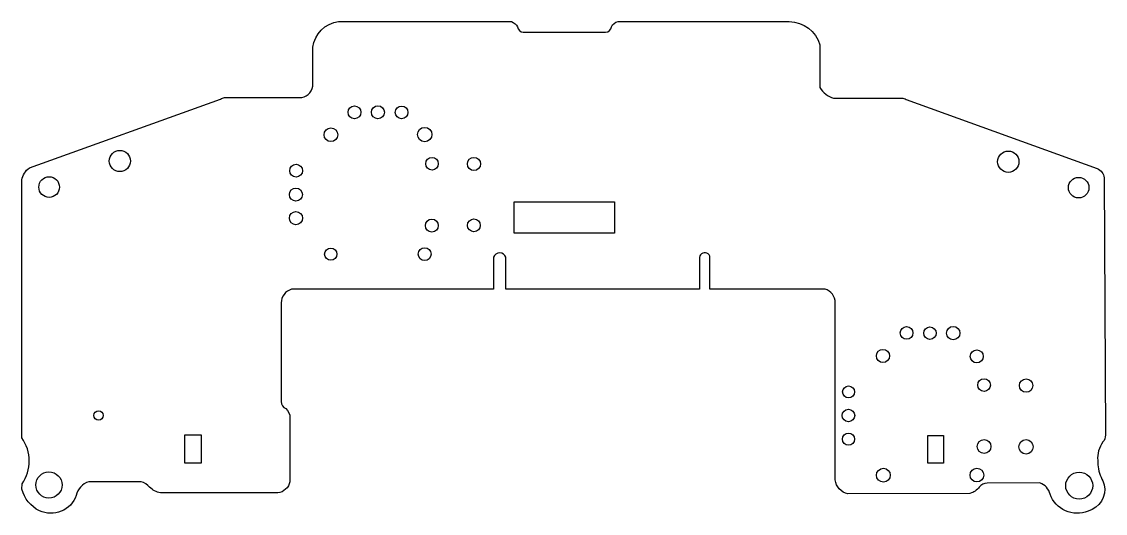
# Model space of a CAD drawing. Header units: millimetres. Extents: x -48 to 68, y -25 to 28.
import ezdxf

# ---------------------------------------------------------------- set-up
doc = ezdxf.new("R2010")
doc.units = ezdxf.units.MM
doc.layers.get('0').update_dxf_attribs({"linetype": 'CONTINUOUS'})

msp = doc.modelspace()

# ---------------------------------------------------------------- linework, layer by layer
msp.add_lwpolyline([(67.2, -19.11, 0.112779), (67.55, -20.91, -0.002789), (67.9, -21.71, -0.392577), (66.16, -24.53, -0.429915), (62.12, -22.73, 0.247872), (61.02, -21.52), (55.4, -21.55, 0.231648), (54.55, -21.97, -0.160544), (53.56, -22.64), (40.51, -22.7, -0.313643), (39.18, -21.19), (39.18, -2.28, 0.338533), (38.08, -0.84), (25.79, -0.84), (25.79, 2.39, 1.039999), (24.69, 2.56), (24.69, -0.84), (4, -0.84), (4, 2.57, 0.736378), (2.7, 2.57), (2.7, -0.84), (-18.88, -0.84, 0.332693), (-19.98, -2.31), (-19.98, -12.83, 0.292984), (-19.49, -13.59, -0.216606), (-19.05, -14.56), (-19.05, -21.39, -0.317143), (-20.35, -22.59), (-32.87, -22.59, -0.151913), (-34.03, -21.98, 0.169347), (-34.93, -21.39), (-40.54, -21.39, 0.261842), (-41.87, -22.87, -0.443633), (-45.79, -24.49, -0.227138), (-47.66, -22.19), (-47.65, -21.61, 0.321948), (-47.69, -16.71), (-47.69, 10.83, -0.200766), (-46.87, 12.1), (-26.47, 19.45, -0.089774), (-26.02, 19.61), (-18.05, 19.61, 0.363394), (-16.61, 20.82), (-16.61, 24.98, -0.34353), (-13.85, 27.72), (4.6, 27.72, -0.17694), (5.26, 27.16, 0.391683), (5.86, 26.6), (14.65, 26.6, 0.373364), (15.29, 27.16, -0.272647), (15.98, 27.72), (34.25, 27.72, -0.336248), (37.53, 25.23), (37.53, 20.68, 0.190696), (39, 19.55), (46.24, 19.55, -0.133918), (46.74, 19.41), (67.14, 12.03, -0.301689), (67.87, 11.05), (68.01, -16.41, -0.166423), (67.76, -17.15, 0.190086)], format="xyb", close=True)
for points in [[(15.59, 5.14), (4.89, 5.14), (4.89, 8.48), (15.59, 8.48)], [(-30.29, -16.39), (-28.52, -16.39), (-28.52, -19.42), (-30.29, -19.42)], [(49.06, -16.47), (50.74, -16.47), (50.74, -19.42), (49.06, -19.42)]]:
    msp.add_lwpolyline(points, close=True)
for centre, radius in [((-12.16, 18.04), 0.687), ((-9.66, 18.04), 0.695), ((-7.13, 18.03), 0.676), ((-14.68, 15.65), 0.733), ((-4.66, 15.67), 0.767), ((-37.21, 12.84), 1.13), ((57.65, 12.77), 1.14), ((-3.88, 12.55), 0.673), ((0.6, 12.53), 0.704), ((-18.39, 11.81), 0.681), ((-44.76, 10.06), 1.1), ((65.16, 10), 1.1), ((-18.41, 9.26), 0.701), ((-18.41, 6.75), 0.703), ((-3.9, 5.95), 0.687), ((0.59, 5.97), 0.684), ((-14.69, 2.9), 0.657), ((-4.67, 2.9), 0.684), ((46.79, -5.51), 0.673), ((49.28, -5.54), 0.667), ((51.77, -5.53), 0.713), ((44.27, -7.97), 0.705), ((54.28, -8.01), 0.695), ((55.06, -11.08), 0.678), ((59.55, -11.13), 0.719), ((40.6, -11.81), 0.639), ((-39.48, -14.31), 0.5), ((40.58, -14.32), 0.669), ((40.59, -16.84), 0.649), ((55.06, -17.63), 0.732), ((59.54, -17.67), 0.769), ((-44.78, -21.74), 1.4), ((44.31, -20.7), 0.74), ((54.3, -20.68), 0.735), ((65.22, -21.81), 1.44)]:
    msp.add_circle(centre, radius)

doc.saveas('drawing.dxf')
